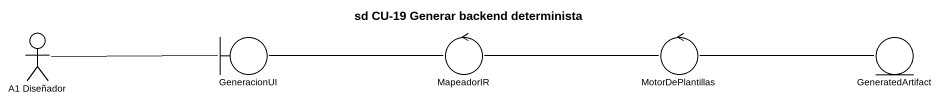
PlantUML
@startuml
title sd CU-19 Generar backend determinista
actor "A1 Diseñador" as A1_Diseñador
boundary GeneracionUI
control MapeadorIR
control MotorDePlantillas
entity GeneratedArtifact
A1_Diseñador -right- GeneracionUI
GeneracionUI -right- MapeadorIR
MapeadorIR -right- MotorDePlantillas
MotorDePlantillas -right- GeneratedArtifact
@enduml
